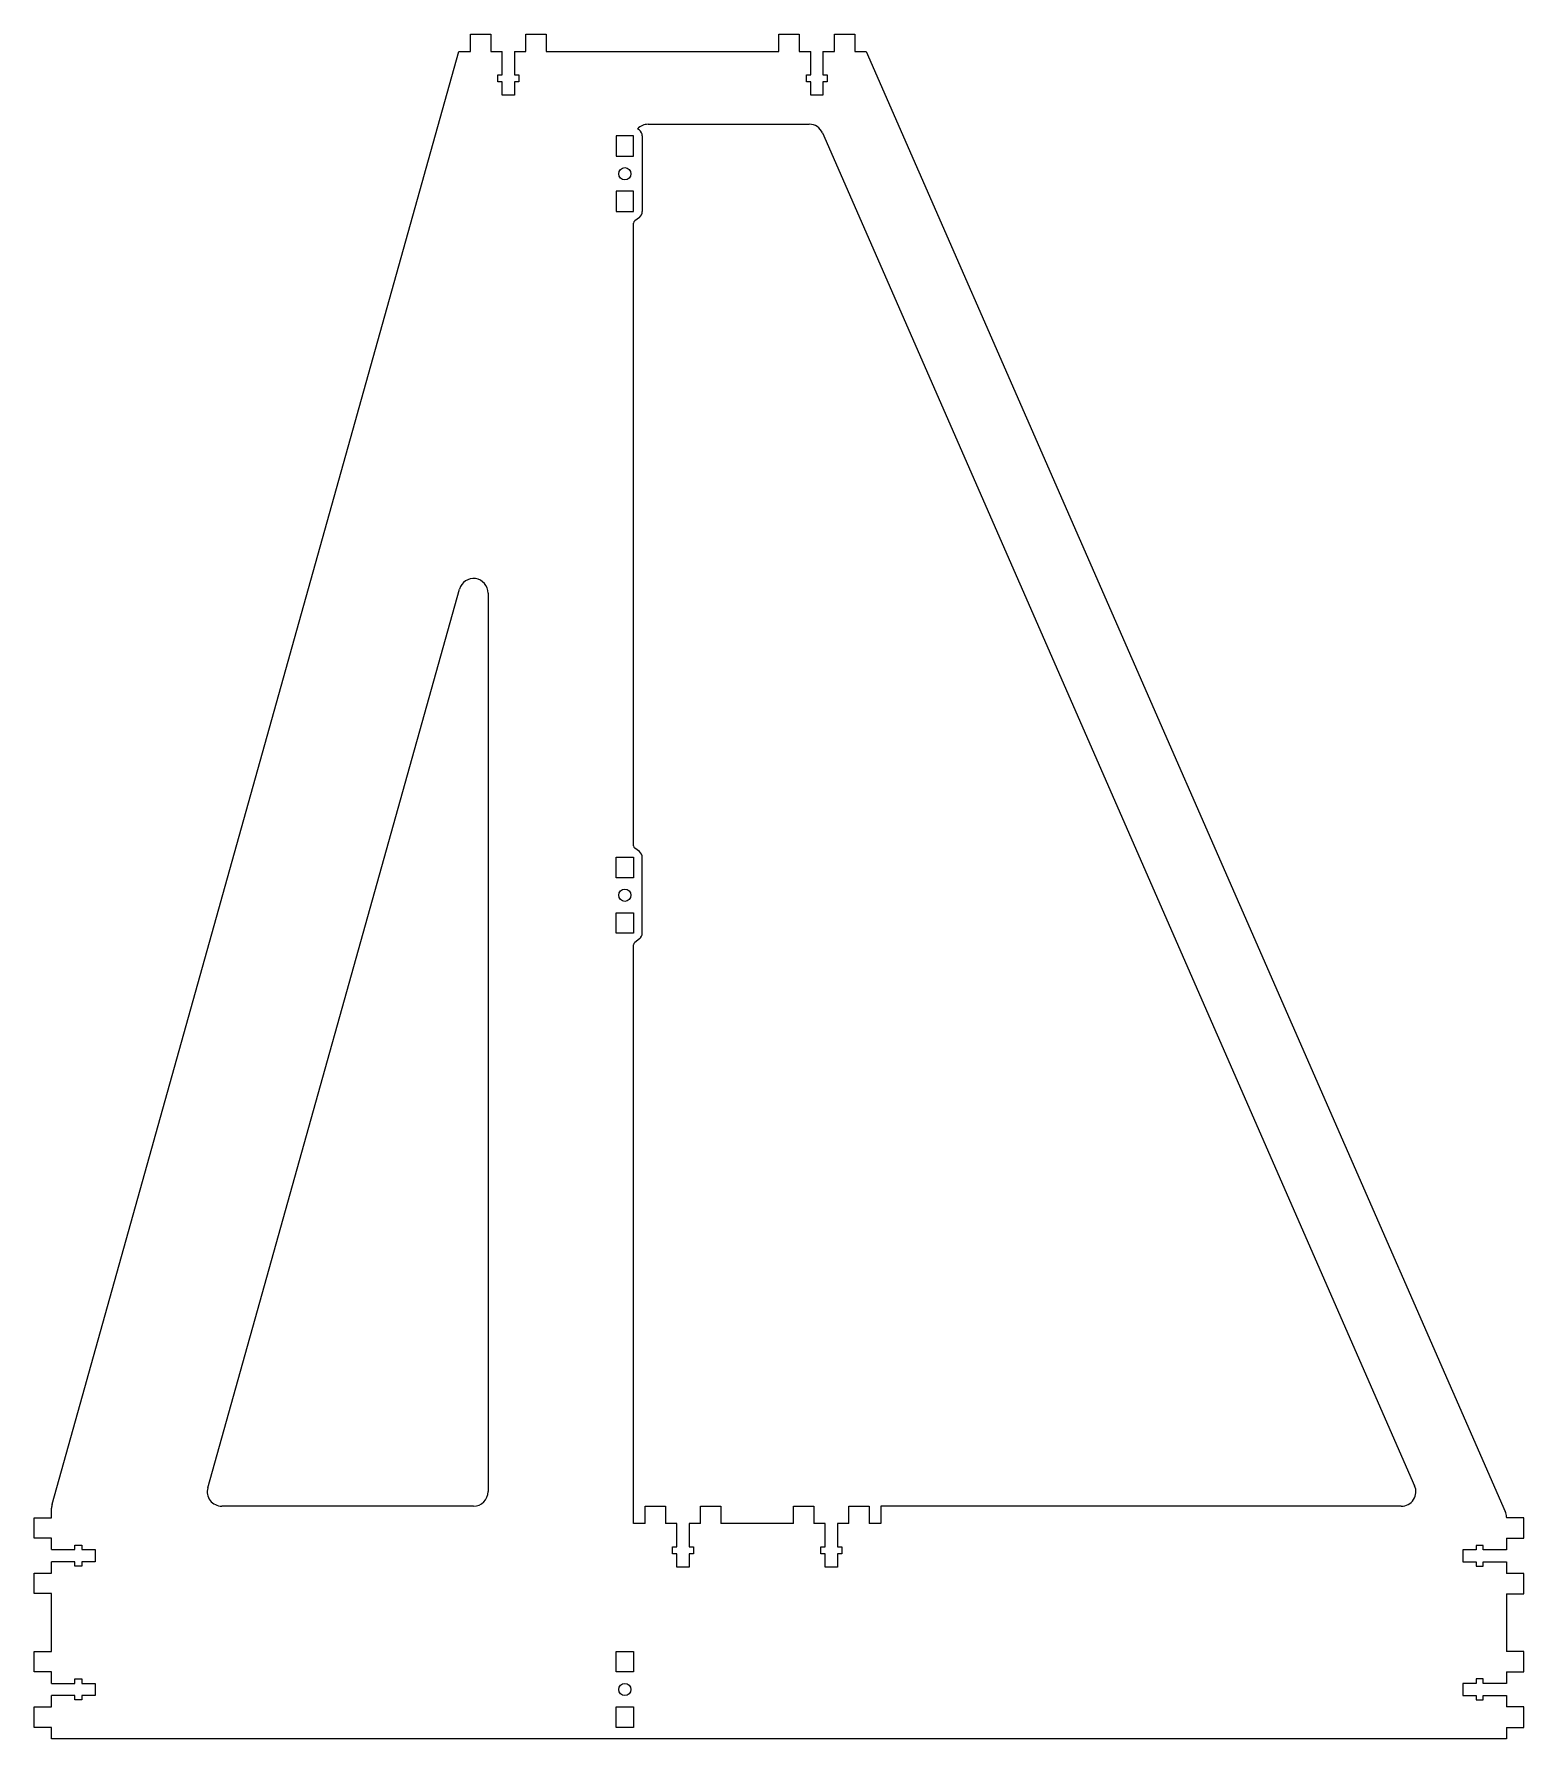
# Model space of a CAD drawing. Header units: millimetres. Extents: x 118 to 630, y -244 to 342.
import ezdxf

# ---------------------------------------------------------------- set-up
doc = ezdxf.new("R2010")
doc.units = ezdxf.units.MM

msp = doc.modelspace()

# ---------------------------------------------------------------- linework, layer by layer
at = {"color": 7, "linetype": 'Continuous', "lineweight": 25}
for p, q in [((267.86, 335.62), (267.86, 341.62)), ((267.86, 341.62), (274.86, 341.62)), ((274.86, 341.62), (274.86, 335.62)), ((286.92, 335.62), (286.92, 341.62)), ((286.92, 341.62), (293.92, 341.62)), ((293.92, 341.62), (293.92, 335.62)), ((373.86, 335.62), (373.86, 341.62)), ((373.86, 341.62), (380.86, 341.62)), ((380.86, 341.62), (380.86, 335.62)), ((392.92, 335.62), (392.92, 341.62)), ((392.92, 341.62), (399.92, 341.62)), ((399.92, 341.62), (399.92, 335.62)), ((124.07, -163.72), (263.89, 335.62)), ((263.89, 335.62), (267.86, 335.62)), ((274.86, 335.62), (278.79, 335.62)), ((278.79, 327.62), (278.79, 335.62)), ((282.99, 335.62), (282.99, 327.62)), ((282.99, 335.62), (286.92, 335.62)), ((293.92, 335.62), (373.86, 335.62)), ((380.86, 335.62), (384.79, 335.62)), ((384.79, 327.62), (384.79, 335.62)), ((388.99, 335.62), (388.99, 327.62)), ((388.99, 335.62), (392.92, 335.62)), ((399.92, 335.62), (403.89, 335.62)), ((403.89, 335.62), (623.47, -166.16)), ((277.29, 327.62), (278.79, 327.62)), ((277.29, 325.22), (277.29, 327.62)), ((278.79, 325.22), (277.29, 325.22)), ((278.79, 320.62), (278.79, 325.22)), ((282.99, 327.62), (284.49, 327.62)), ((282.99, 325.22), (282.99, 320.62)), ((284.49, 325.22), (282.99, 325.22)), ((284.49, 327.62), (284.49, 325.22)), ((383.29, 327.62), (384.79, 327.62)), ((383.29, 325.22), (383.29, 327.62)), ((384.79, 325.22), (383.29, 325.22)), ((384.79, 320.62), (384.79, 325.22)), ((388.99, 327.62), (390.49, 327.62)), ((388.99, 325.22), (388.99, 320.62)), ((390.49, 325.22), (388.99, 325.22)), ((390.49, 327.62), (390.49, 325.22)), ((282.99, 320.62), (278.79, 320.62)), ((388.99, 320.62), (384.79, 320.62)), ((328.89, 310.62), (384.27, 310.62)), ((323.89, 306.65), (317.89, 306.65)), ((317.89, 306.65), (317.89, 299.65)), ((323.89, 299.65), (323.89, 306.65)), ((325.89, 308.62), (325.28, 309.08)), ((326.89, 306.62), (326.89, 280.62)), ((388.85, 307.63), (592.34, -157.37)), ((317.89, 299.65), (323.89, 299.65)), ((323.89, 287.59), (317.89, 287.59)), ((317.89, 287.59), (317.89, 280.59)), ((323.89, 280.59), (323.89, 287.59)), ((317.89, 280.59), (323.89, 280.59)), ((323.89, 62.62), (323.89, 276.62)), ((325.89, 278.62), (324.29, 277.42)), ((177.59, -158.03), (264.07, 150.84)), ((273.89, 149.49), (273.89, -159.38)), ((317.89, 58.65), (323.89, 58.65)), ((317.89, 51.65), (317.89, 58.65)), ((323.89, 58.65), (323.89, 51.65)), ((325.89, 60.62), (324.29, 61.82)), ((326.89, 32.62), (326.89, 58.62)), ((323.89, 51.65), (317.89, 51.65)), ((317.89, 39.59), (323.89, 39.59)), ((317.89, 32.59), (317.89, 39.59)), ((323.89, 39.59), (323.89, 32.59)), ((323.89, 32.59), (317.89, 32.59)), ((325.89, 30.62), (324.29, 29.42)), ((323.89, -170.38), (323.89, 28.62)), ((117.89, -175.35), (117.89, -168.35)), ((117.89, -168.35), (123.89, -168.35)), ((123.89, -168.35), (123.89, -165.07)), ((268.89, -164.38), (182.4, -164.38)), ((327.86, -170.38), (327.86, -164.38)), ((327.86, -164.38), (334.86, -164.38)), ((334.86, -164.38), (334.86, -170.38)), ((346.92, -170.38), (346.92, -164.38)), ((346.92, -164.38), (353.92, -164.38)), ((353.92, -164.38), (353.92, -170.38)), ((378.86, -170.38), (378.86, -164.38)), ((378.86, -164.38), (385.86, -164.38)), ((385.86, -164.38), (385.86, -170.38)), ((397.92, -170.38), (397.92, -164.38)), ((397.92, -164.38), (404.92, -164.38)), ((404.92, -164.38), (404.92, -170.38)), ((408.88, -164.38), (408.88, -170.38)), ((587.76, -164.38), (408.88, -164.38)), ((623.89, -168.16), (623.89, -168.43)), ((629.89, -168.43), (623.89, -168.43)), ((629.89, -175.43), (629.89, -168.43)), ((123.89, -175.35), (117.89, -175.35)), ((123.89, -179.28), (123.89, -175.35)), ((327.86, -170.38), (323.89, -170.38)), ((338.79, -170.38), (334.86, -170.38)), ((338.79, -178.38), (338.79, -170.38)), ((342.99, -170.38), (342.99, -178.38)), ((346.92, -170.38), (342.99, -170.38)), ((378.86, -170.38), (353.92, -170.38)), ((389.79, -170.38), (385.86, -170.38)), ((389.79, -178.38), (389.79, -170.38)), ((397.92, -170.38), (393.99, -170.38)), ((393.99, -170.38), (393.99, -178.38)), ((408.88, -170.38), (404.92, -170.38)), ((623.89, -175.43), (629.89, -175.43)), ((623.89, -175.43), (623.89, -179.36)), ((123.89, -179.28), (131.89, -179.28)), ((131.89, -177.78), (134.29, -177.78)), ((131.89, -179.28), (131.89, -177.78)), ((134.29, -177.78), (134.29, -179.28)), ((134.29, -179.28), (138.89, -179.28)), ((138.89, -179.28), (138.89, -183.48)), ((337.29, -178.38), (338.79, -178.38)), ((337.29, -180.78), (337.29, -178.38)), ((338.79, -180.78), (337.29, -180.78)), ((338.79, -185.38), (338.79, -180.78)), ((342.99, -178.38), (344.49, -178.38)), ((342.99, -180.78), (342.99, -185.38)), ((344.49, -180.78), (342.99, -180.78)), ((344.49, -178.38), (344.49, -180.78)), ((388.29, -180.78), (388.29, -178.38)), ((388.29, -178.38), (389.79, -178.38)), ((389.79, -180.78), (388.29, -180.78)), ((389.79, -185.38), (389.79, -180.78)), ((393.99, -178.38), (395.49, -178.38)), ((393.99, -180.78), (393.99, -185.38)), ((395.49, -180.78), (393.99, -180.78)), ((395.49, -178.38), (395.49, -180.78)), ((613.49, -179.36), (608.89, -179.36)), ((608.89, -179.36), (608.89, -183.56)), ((615.89, -177.86), (613.49, -177.86)), ((613.49, -177.86), (613.49, -179.36)), ((615.89, -179.36), (615.89, -177.86)), ((623.89, -179.36), (615.89, -179.36)), ((117.89, -194.41), (117.89, -187.41)), ((117.89, -187.41), (123.89, -187.41)), ((123.89, -187.41), (123.89, -183.48)), ((131.89, -183.48), (123.89, -183.48)), ((131.89, -184.98), (131.89, -183.48)), ((134.29, -184.98), (131.89, -184.98)), ((134.29, -183.48), (134.29, -184.98)), ((138.89, -183.48), (134.29, -183.48)), ((342.99, -185.38), (338.79, -185.38)), ((393.99, -185.38), (389.79, -185.38)), ((608.89, -183.56), (613.49, -183.56)), ((613.49, -183.56), (613.49, -185.06)), ((613.49, -185.06), (615.89, -185.06)), ((615.89, -185.06), (615.89, -183.56)), ((615.89, -183.56), (623.89, -183.56)), ((623.89, -183.56), (623.89, -187.49)), ((629.89, -187.49), (623.89, -187.49)), ((629.89, -194.49), (629.89, -187.49)), ((123.89, -194.41), (117.89, -194.41)), ((123.89, -214.35), (123.89, -194.41)), ((623.89, -194.49), (629.89, -194.49)), ((623.89, -194.49), (623.89, -214.35)), ((117.89, -221.35), (117.89, -214.35)), ((117.89, -214.35), (123.89, -214.35)), ((317.89, -214.35), (323.89, -214.35)), ((317.89, -221.35), (317.89, -214.35)), ((323.89, -214.35), (323.89, -221.35)), ((629.89, -214.35), (623.89, -214.35)), ((629.89, -221.35), (629.89, -214.35)), ((123.89, -221.35), (117.89, -221.35)), ((123.89, -225.28), (123.89, -221.35)), ((323.89, -221.35), (317.89, -221.35)), ((623.89, -221.35), (629.89, -221.35)), ((623.89, -221.35), (623.89, -225.28)), ((123.89, -225.28), (131.89, -225.28)), ((131.89, -223.78), (134.29, -223.78)), ((131.89, -225.28), (131.89, -223.78)), ((134.29, -223.78), (134.29, -225.28)), ((134.29, -225.28), (138.89, -225.28)), ((138.89, -225.28), (138.89, -229.48)), ((613.49, -225.28), (608.89, -225.28)), ((608.89, -225.28), (608.89, -229.48)), ((615.89, -223.78), (613.49, -223.78)), ((613.49, -223.78), (613.49, -225.28)), ((615.89, -225.28), (615.89, -223.78)), ((623.89, -225.28), (615.89, -225.28)), ((117.89, -240.41), (117.89, -233.41)), ((117.89, -233.41), (123.89, -233.41)), ((123.89, -233.41), (123.89, -229.48)), ((131.89, -229.48), (123.89, -229.48)), ((131.89, -230.98), (131.89, -229.48)), ((134.29, -230.98), (131.89, -230.98)), ((134.29, -229.48), (134.29, -230.98)), ((138.89, -229.48), (134.29, -229.48)), ((317.89, -233.41), (323.89, -233.41)), ((317.89, -240.41), (317.89, -233.41)), ((323.89, -233.41), (323.89, -240.41)), ((608.89, -229.48), (613.49, -229.48)), ((613.49, -229.48), (613.49, -230.98)), ((613.49, -230.98), (615.89, -230.98)), ((615.89, -230.98), (615.89, -229.48)), ((615.89, -229.48), (623.89, -229.48)), ((623.89, -229.48), (623.89, -233.41)), ((629.89, -233.41), (623.89, -233.41)), ((629.89, -240.41), (629.89, -233.41)), ((123.89, -240.41), (117.89, -240.41)), ((123.89, -244.38), (123.89, -240.41)), ((623.89, -244.38), (123.89, -244.38)), ((323.89, -240.41), (317.89, -240.41)), ((623.89, -240.41), (629.89, -240.41)), ((623.89, -240.41), (623.89, -244.38))]:
    msp.add_line(p, q, dxfattribs=at)
for centre in [(320.89, 293.62), (320.89, 45.62), (320.89, -227.38)]:
    msp.add_circle(centre, 2.1, dxfattribs=at)
for centre, radius, start, end in [((328.89, 305.62), 5, 90, 136.238), ((384.27, 305.62), 5, 23.63451, 90), ((324.39, 306.62), 2.5, 0, 53.1301), ((324.89, 276.62), 1, 126.8699, 180), ((324.39, 280.62), 2.5, 306.8699, 0), ((268.89, 149.49), 5, 0, 164.35775), ((324.89, 62.62), 1, 180, 233.1301), ((324.39, 58.62), 2.5, 0, 53.1301), ((324.89, 28.62), 1, 126.8699, 180), ((324.39, 32.62), 2.5, 306.8699, 360), ((182.4, -159.38), 5, 164.35775, 270), ((587.76, -159.38), 5, 270, 23.63451), ((128.89, -165.07), 5, 164.35775, 180), ((268.89, -159.38), 5, 270, 0), ((618.89, -168.16), 5, 360, 23.63451)]:
    msp.add_arc(centre, radius, start, end, dxfattribs=at)

doc.saveas('drawing.dxf')
